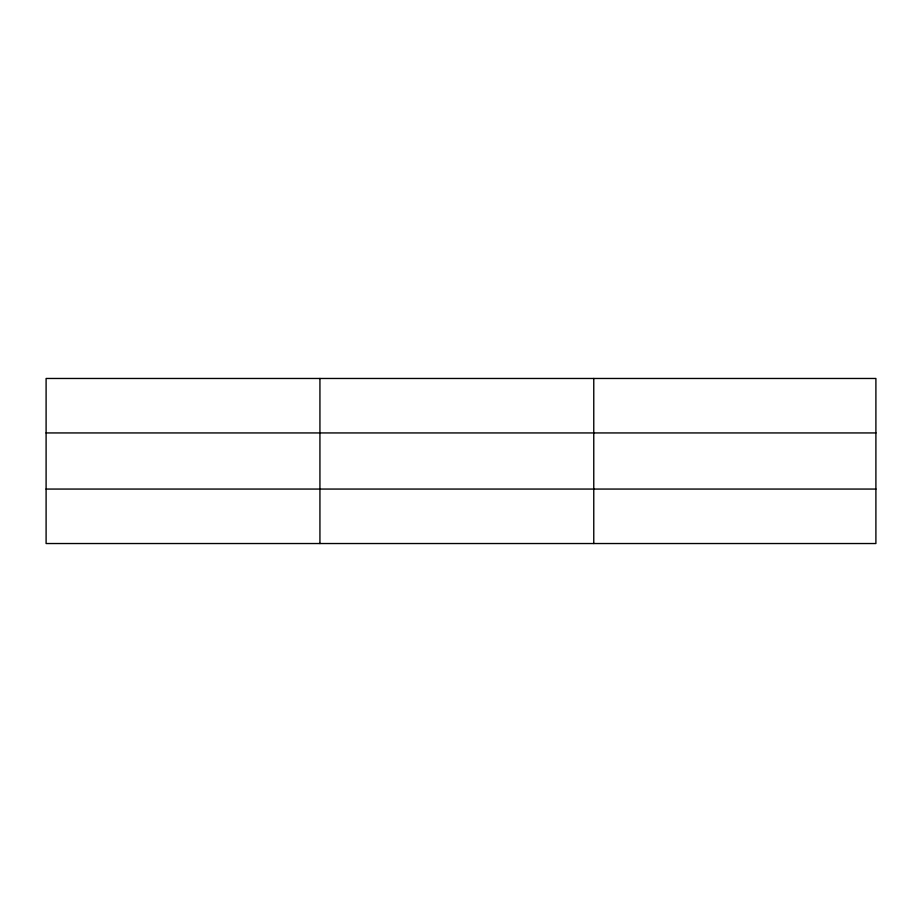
<?xml version="1.0" encoding="UTF-8"?>
<svg xmlns="http://www.w3.org/2000/svg" width="922" height="922" viewBox="0 0 922 922"><rect width="100%" height="100%" fill="white"/><g stroke="black" fill="none" stroke-linecap="round" stroke-linejoin="round"><path stroke-width="1.38" d="M319.934 543.531L319.934 378.469M593.768 543.531L593.768 378.469M875.9 432.937L875.9 378.469L46.1 378.469L46.1 543.531L875.9 543.531L875.9 432.937L46.1 432.937M46.1 489.063L875.9 489.063"/></g></svg>
